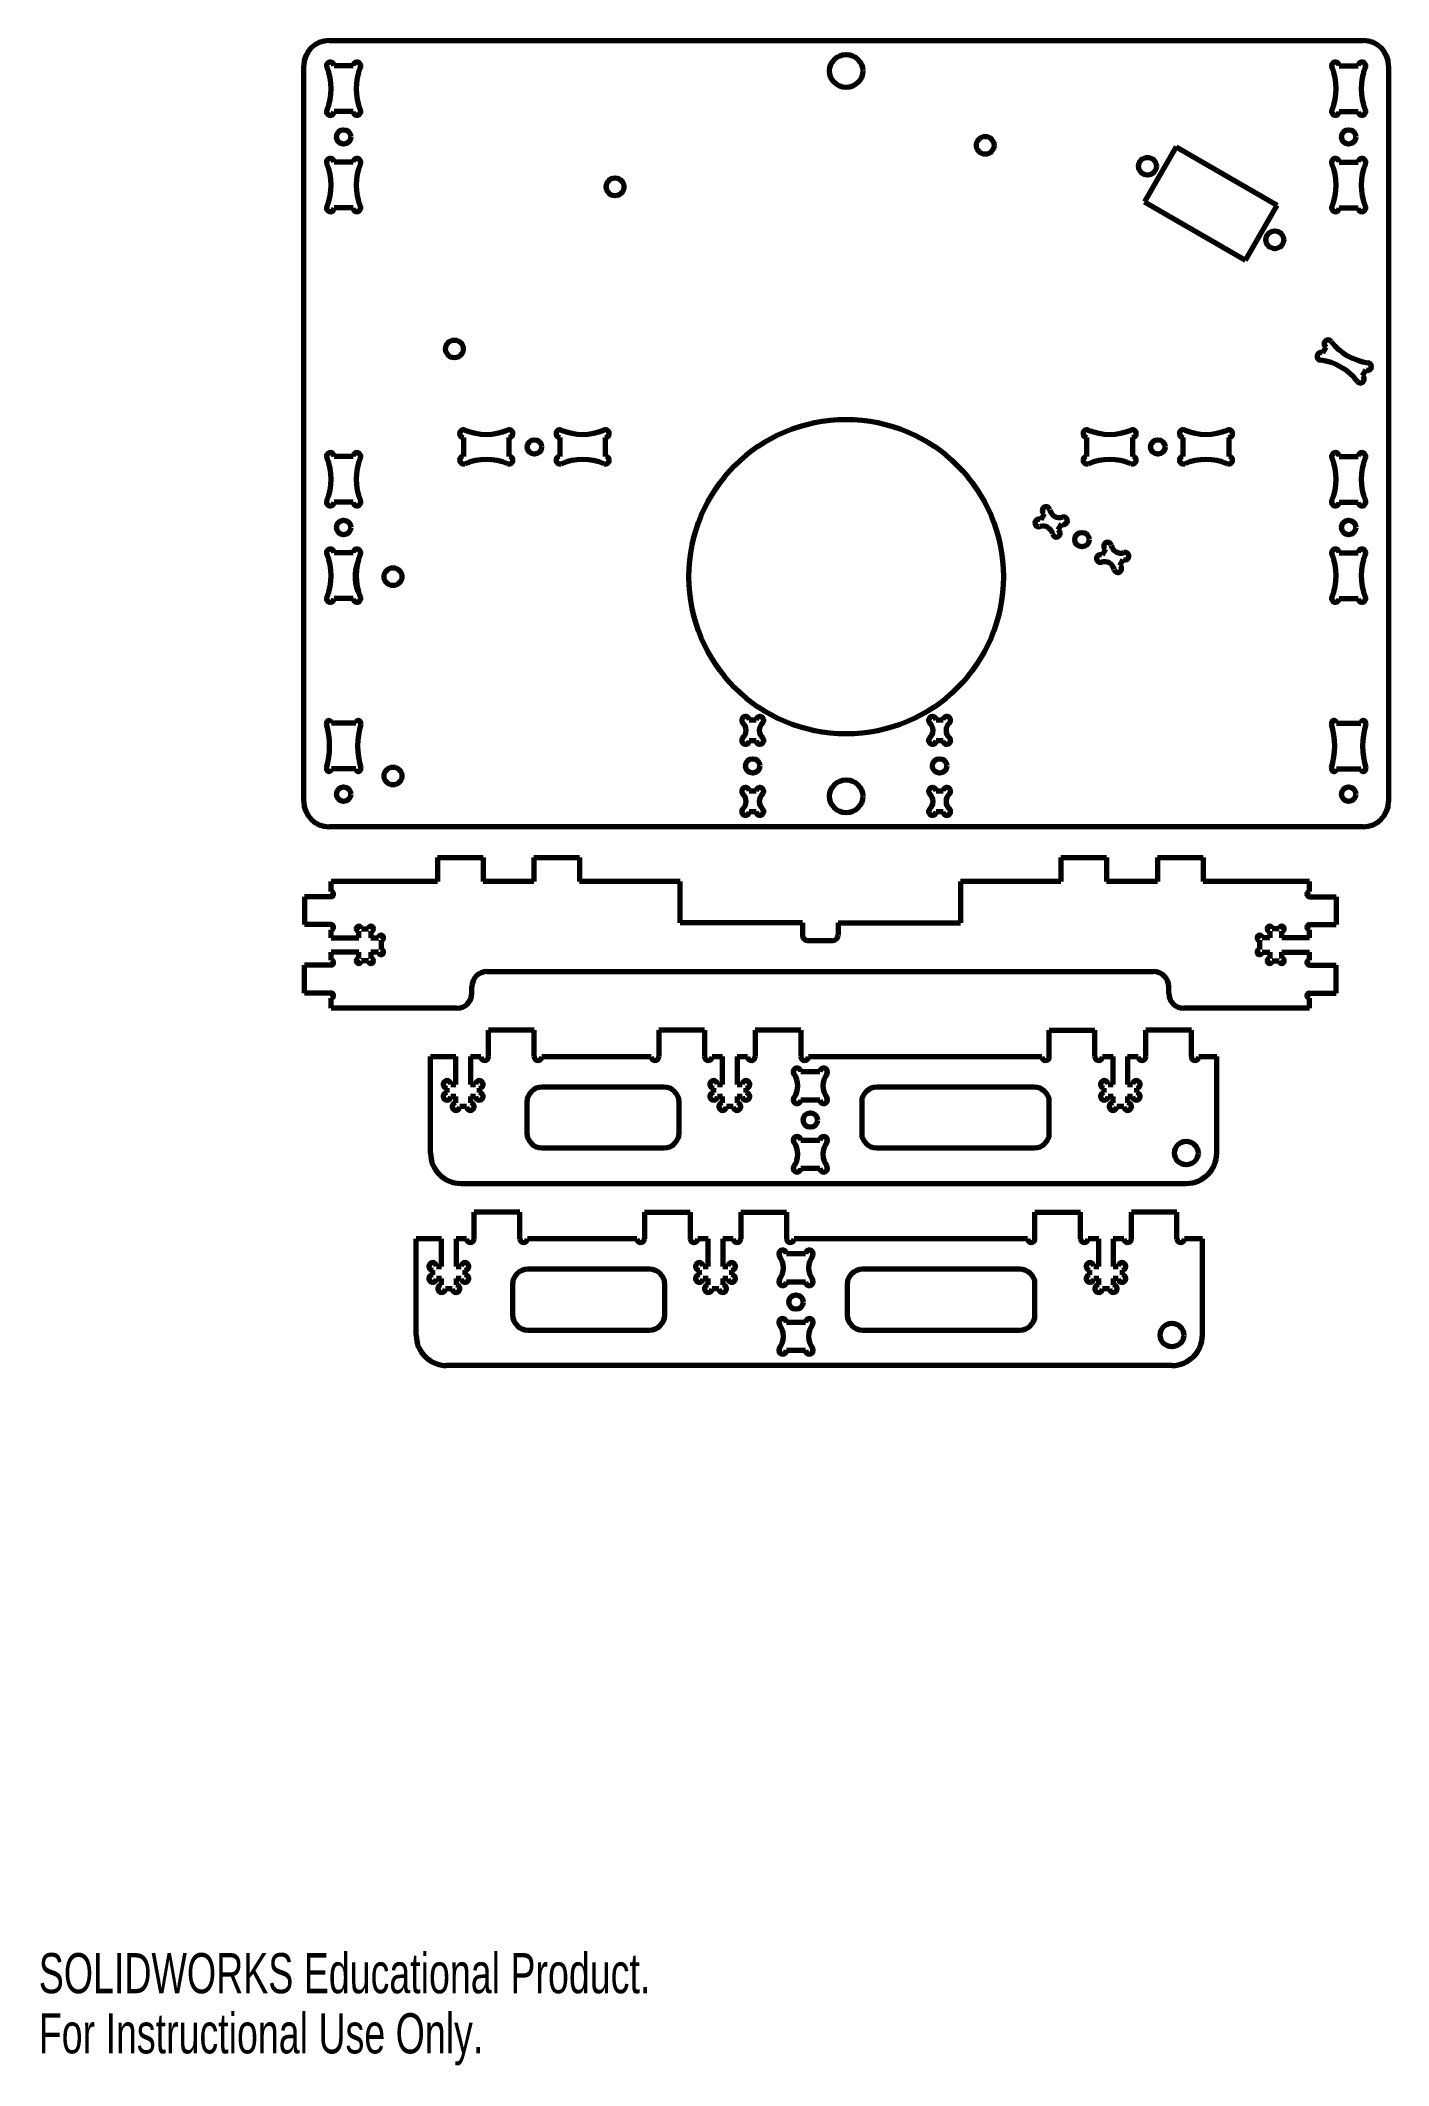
# Paper-space layout 'Sheet1(2)' of a CAD drawing. Header units: millimetres. Extents: x 0 to 266, y 0 to 399.
import ezdxf

# ---------------------------------------------------------------- set-up
doc = ezdxf.new("R2010")
doc.units = ezdxf.units.MM
doc.styles.add('SLDTEXTSTYLE0', font='TXT', dxfattribs={"width": 0.7})

psp = doc.layouts.new('Sheet1(2)')

# ---------------------------------------------------------------- linework, layer by layer
at = {"color": 7, "linetype": 'Continuous', "lineweight": 70}
for p, q in [((57.25, 399.1), (261.13, 399.1)), ((52.25, 249.1), (52.25, 394.1)), ((61.98, 394.1), (58.24, 394.1)), ((256.4, 394.1), (260.14, 394.1)), ((266.13, 394.1), (266.13, 249.1)), ((61.98, 385.1), (58.24, 385.1)), ((256.4, 385.1), (260.14, 385.1)), ((224.26, 378.11), (218.01, 367.28)), ((224.26, 378.11), (244.18, 366.61)), ((61.98, 375.1), (58.24, 375.1)), ((256.4, 375.1), (260.14, 375.1)), ((218.01, 367.28), (237.93, 355.78)), ((61.98, 366.1), (58.24, 366.1)), ((237.93, 355.78), (244.18, 366.61)), ((256.4, 366.1), (260.14, 366.1)), ((253.16, 337.5), (253.83, 338.67)), ((261.63, 334.17), (260.95, 333)), ((83.73, 320.85), (83.73, 317.11)), ((92.73, 317.11), (92.73, 320.85)), ((102.73, 320.85), (102.73, 317.11)), ((111.73, 317.11), (111.73, 320.85)), ((206.65, 317.11), (206.65, 320.85)), ((215.65, 320.85), (215.65, 317.11)), ((225.65, 317.11), (225.65, 320.85)), ((234.65, 320.85), (234.65, 317.11)), ((61.98, 317.1), (58.24, 317.1)), ((256.4, 317.1), (260.14, 317.1)), ((61.98, 308.1), (58.24, 308.1)), ((256.4, 308.1), (260.14, 308.1)), ((198.22, 305.79), (197.55, 304.62)), ((201.01, 302.62), (201.69, 303.79)), ((61.98, 298.1), (58.24, 298.1)), ((210.35, 298.79), (209.67, 297.62)), ((213.13, 295.62), (213.81, 296.79)), ((256.4, 298.1), (260.14, 298.1)), ((61.98, 289.1), (58.24, 289.1)), ((256.4, 289.1), (260.14, 289.1)), ((62.51, 264.52), (57.71, 264.52)), ((141.44, 265.1), (140.09, 265.1)), ((178.29, 265.1), (176.94, 265.1)), ((255.87, 264.52), (260.67, 264.52)), ((140.09, 261.1), (141.44, 261.1)), ((176.94, 261.1), (178.29, 261.1)), ((62.51, 255.52), (57.71, 255.52)), ((255.87, 255.52), (260.67, 255.52)), ((141.44, 251.1), (140.09, 251.1)), ((178.29, 251.1), (176.94, 251.1)), ((261.13, 244.1), (57.25, 244.1)), ((140.09, 247.1), (141.44, 247.1)), ((176.94, 247.1), (178.29, 247.1)), ((78.63, 238.05), (78.63, 233.31)), ((78.63, 238.05), (87.63, 238.05)), ((87.63, 238.05), (87.63, 233.31)), ((97.63, 238.05), (97.63, 233.31)), ((97.63, 238.05), (106.63, 238.05)), ((106.63, 238.05), (106.63, 233.31)), ((201.55, 238.05), (201.55, 233.31)), ((201.55, 238.05), (210.55, 238.05)), ((210.55, 238.05), (210.55, 233.31)), ((220.55, 238.05), (220.55, 233.31)), ((220.55, 238.05), (229.55, 238.05)), ((229.55, 238.05), (229.55, 233.31)), ((57.63, 231.31), (57.63, 233.31)), ((78.63, 233.31), (57.63, 233.31)), ((97.63, 233.31), (87.63, 233.31)), ((126.46, 233.31), (106.63, 233.31)), ((126.46, 225.18), (126.46, 233.31)), ((201.55, 233.31), (181.73, 233.31)), ((181.73, 233.31), (181.73, 225.18)), ((220.55, 233.31), (210.55, 233.31)), ((250.55, 233.31), (229.55, 233.31)), ((250.55, 231.31), (250.55, 233.31)), ((52.39, 230.31), (52.39, 224.81)), ((57.63, 230.31), (52.39, 230.31)), ((250.55, 230.31), (255.79, 230.31)), ((255.79, 230.31), (255.79, 224.81)), ((57.63, 224.81), (52.39, 224.81)), ((57.63, 222.23), (57.63, 223.81)), ((63.6, 223.99), (64.98, 223.99)), ((150.59, 225.18), (126.46, 225.18)), ((150.59, 225.18), (150.59, 222.68)), ((157.59, 225.18), (157.59, 222.68)), ((157.59, 225.18), (181.73, 225.18)), ((244.58, 223.99), (243.2, 223.99)), ((250.55, 224.81), (255.79, 224.81)), ((250.55, 222.23), (250.55, 223.81)), ((57.63, 222.23), (63.1, 222.23)), ((63.1, 222.23), (63.1, 223.49)), ((65.48, 223.49), (65.48, 222.23)), ((65.48, 222.23), (66.98, 222.23)), ((67.48, 221.73), (67.48, 219.89)), ((151.59, 221.68), (156.59, 221.68)), ((240.7, 221.73), (240.7, 219.89)), ((242.7, 222.23), (241.2, 222.23)), ((242.7, 223.49), (242.7, 222.23)), ((245.08, 222.23), (245.08, 223.49)), ((250.55, 222.23), (245.08, 222.23)), ((52.39, 211.31), (52.39, 216.81)), ((57.63, 216.81), (52.39, 216.81)), ((57.63, 217.81), (57.63, 219.39)), ((63.1, 219.39), (57.63, 219.39)), ((63.1, 218.14), (63.1, 219.39)), ((64.98, 217.64), (63.6, 217.64)), ((65.48, 219.39), (65.48, 218.14)), ((66.98, 219.39), (65.48, 219.39)), ((241.2, 219.39), (242.7, 219.39)), ((242.7, 219.39), (242.7, 218.14)), ((243.2, 217.64), (244.58, 217.64)), ((245.08, 218.14), (245.08, 219.39)), ((245.08, 219.39), (250.55, 219.39)), ((250.55, 217.81), (250.55, 219.39)), ((250.55, 216.81), (255.79, 216.81)), ((255.79, 211.31), (255.79, 216.81)), ((85.39, 211.31), (85.39, 212.55)), ((88.39, 215.55), (219.79, 215.55)), ((222.79, 211.31), (222.79, 212.55)), ((57.63, 211.31), (52.39, 211.31)), ((57.63, 208.31), (57.63, 210.31)), ((82.39, 208.31), (57.63, 208.31)), ((250.55, 208.31), (225.79, 208.31)), ((250.55, 211.31), (255.79, 211.31)), ((250.55, 208.31), (250.55, 210.31)), ((88.67, 198.78), (88.67, 204.02)), ((97.67, 204.02), (88.67, 204.02)), ((97.67, 198.78), (97.67, 204.02)), ((122.25, 204.02), (122.25, 198.78)), ((131.25, 204.02), (122.25, 204.02)), ((131.25, 204.02), (131.25, 198.78)), ((141.25, 204.02), (141.25, 198.78)), ((150.25, 204.02), (141.25, 204.02)), ((150.25, 204.02), (150.25, 198.78)), ((199.25, 198.78), (199.25, 204.02)), ((199.25, 204.02), (208.25, 204.02)), ((208.25, 198.78), (208.25, 204.02)), ((218.25, 198.78), (218.25, 204.02)), ((227.25, 204.02), (218.25, 204.02)), ((227.25, 198.78), (227.25, 204.02)), ((77.25, 179.78), (77.25, 198.78)), ((77.25, 198.78), (82.25, 198.78)), ((82.25, 193.31), (82.25, 198.78)), ((85.09, 198.78), (85.09, 193.31)), ((85.09, 198.78), (87.17, 198.78)), ((99.17, 198.78), (120.75, 198.78)), ((132.75, 198.78), (134.82, 198.78)), ((134.82, 193.31), (134.82, 198.78)), ((137.67, 198.78), (137.67, 193.31)), ((137.67, 198.78), (139.75, 198.78)), ((154, 195.78), (150.26, 195.78)), ((151.75, 198.78), (197.75, 198.78)), ((209.75, 198.78), (211.82, 198.78)), ((211.82, 193.31), (211.82, 198.78)), ((214.67, 198.78), (214.67, 193.31)), ((214.67, 198.78), (216.75, 198.78)), ((228.75, 198.78), (232.25, 198.78)), ((232.25, 179.78), (232.25, 198.78)), ((80.49, 191.68), (80.49, 192.56)), ((81.24, 193.31), (82.25, 193.31)), ((85.09, 193.31), (86.09, 193.31)), ((86.84, 192.56), (86.84, 191.68)), ((123.25, 192.78), (99.25, 192.78)), ((133.07, 191.68), (133.07, 192.56)), ((133.82, 193.31), (134.82, 193.31)), ((137.67, 193.31), (138.67, 193.31)), ((139.42, 192.56), (139.42, 191.68)), ((196.25, 192.78), (165.25, 192.78)), ((210.07, 191.68), (210.07, 192.56)), ((210.82, 193.31), (211.82, 193.31)), ((214.67, 193.31), (215.67, 193.31)), ((216.42, 192.56), (216.42, 191.68)), ((82.25, 190.93), (81.24, 190.93)), ((82.25, 189.68), (82.25, 190.93)), ((84.34, 188.93), (83, 188.93)), ((85.09, 190.93), (85.09, 189.68)), ((86.09, 190.93), (85.09, 190.93)), ((96.25, 189.78), (96.25, 183.78)), ((126.25, 183.78), (126.25, 189.78)), ((134.82, 190.93), (133.82, 190.93)), ((134.82, 189.68), (134.82, 190.93)), ((136.92, 188.93), (135.57, 188.93)), ((137.67, 190.93), (137.67, 189.68)), ((138.67, 190.93), (137.67, 190.93)), ((150.26, 190.28), (154, 190.28)), ((162.25, 189.78), (162.25, 183.78)), ((199.25, 183.78), (199.25, 189.78)), ((211.82, 190.93), (210.82, 190.93)), ((211.82, 189.68), (211.82, 190.93)), ((213.92, 188.93), (212.57, 188.93)), ((214.67, 190.93), (214.67, 189.68)), ((215.67, 190.93), (214.67, 190.93)), ((99.25, 180.78), (123.25, 180.78)), ((154, 182.28), (150.26, 182.28)), ((165.25, 180.78), (196.25, 180.78)), ((150.26, 176.78), (154, 176.78)), ((83.25, 173.78), (226.25, 173.78)), ((85.85, 162.89), (85.85, 168.13)), ((94.85, 168.13), (85.85, 168.13)), ((94.85, 162.89), (94.85, 168.13)), ((119.42, 168.13), (119.42, 162.89)), ((119.42, 168.13), (128.42, 168.13)), ((128.42, 168.13), (128.42, 162.89)), ((138.42, 168.13), (138.42, 162.89)), ((138.42, 168.13), (147.42, 168.13)), ((147.42, 168.13), (147.42, 162.89)), ((196.42, 162.89), (196.42, 168.13)), ((196.42, 168.13), (205.42, 168.13)), ((205.42, 162.89), (205.42, 168.13)), ((215.42, 162.89), (215.42, 168.13)), ((224.42, 168.13), (215.42, 168.13)), ((224.42, 162.89), (224.42, 168.13)), ((74.42, 143.89), (74.42, 162.89)), ((79.42, 162.89), (74.42, 162.89)), ((79.42, 157.42), (79.42, 162.89)), ((82.27, 162.89), (82.27, 157.42)), ((84.35, 162.89), (82.27, 162.89)), ((117.92, 162.89), (96.35, 162.89)), ((132, 162.89), (129.92, 162.89)), ((132, 157.42), (132, 162.89)), ((134.85, 162.89), (134.85, 157.42)), ((136.92, 162.89), (134.85, 162.89)), ((151.17, 159.89), (147.43, 159.89)), ((194.92, 162.89), (148.92, 162.89)), ((209, 162.89), (206.92, 162.89)), ((209, 157.42), (209, 162.89)), ((211.85, 162.89), (211.85, 157.42)), ((213.92, 162.89), (211.85, 162.89)), ((229.42, 162.89), (225.92, 162.89)), ((229.42, 143.89), (229.42, 162.89)), ((77.67, 155.79), (77.67, 156.67)), ((78.42, 157.42), (79.42, 157.42)), ((82.27, 157.42), (83.27, 157.42)), ((84.02, 156.67), (84.02, 155.79)), ((120.42, 156.89), (96.42, 156.89)), ((130.25, 155.79), (130.25, 156.67)), ((131, 157.42), (132, 157.42)), ((134.85, 157.42), (135.85, 157.42)), ((136.6, 156.67), (136.6, 155.79)), ((193.42, 156.89), (162.42, 156.89)), ((207.25, 155.79), (207.25, 156.67)), ((208, 157.42), (209, 157.42)), ((211.85, 157.42), (212.85, 157.42)), ((213.6, 156.67), (213.6, 155.79)), ((79.42, 155.04), (78.42, 155.04)), ((79.42, 153.79), (79.42, 155.04)), ((81.52, 153.04), (80.17, 153.04)), ((82.27, 155.04), (82.27, 153.79)), ((83.27, 155.04), (82.27, 155.04)), ((93.42, 153.89), (93.42, 147.89)), ((123.42, 147.89), (123.42, 153.89)), ((132, 155.04), (131, 155.04)), ((132, 153.79), (132, 155.04)), ((134.1, 153.04), (132.75, 153.04)), ((134.85, 155.04), (134.85, 153.79)), ((135.85, 155.04), (134.85, 155.04)), ((147.43, 154.39), (151.17, 154.39)), ((159.42, 153.89), (159.42, 147.89)), ((196.42, 147.89), (196.42, 153.89)), ((209, 155.04), (208, 155.04)), ((209, 153.79), (209, 155.04)), ((211.1, 153.04), (209.75, 153.04)), ((211.85, 155.04), (211.85, 153.79)), ((212.85, 155.04), (211.85, 155.04)), ((96.42, 144.89), (120.42, 144.89)), ((151.17, 146.39), (147.43, 146.39)), ((162.42, 144.89), (193.42, 144.89)), ((147.43, 140.89), (151.17, 140.89)), ((223.42, 137.89), (80.42, 137.89))]:
    psp.add_line(p, q, dxfattribs=at)
for centre, radius in [((159.19, 393.1), 3.26), ((60.11, 380.1), 1.42), ((186.62, 378.43), 1.75), ((258.27, 380.1), 1.42), ((218.6, 374.31), 1.75), ((113.62, 370.25), 1.75), ((243.71, 359.81), 1.75), ((81.94, 338.3), 1.75), ((159.19, 293.4), 31), ((97.73, 318.98), 1.42), ((220.65, 318.98), 1.42), ((60.11, 303.1), 1.42), ((258.27, 303.1), 1.42), ((205.68, 300.71), 1.42), ((69.84, 293.4), 1.75), ((69.84, 254.1), 1.75), ((140.76, 256.1), 1.42), ((177.61, 256.1), 1.42), ((60.11, 250.52), 1.42), ((159.19, 250.1), 3.26), ((258.27, 250.52), 1.42), ((152.13, 186.28), 1.42), ((226.25, 179.78), 2.32), ((149.3, 150.39), 1.42), ((223.42, 143.89), 2.32)]:
    psp.add_circle(centre, radius, dxfattribs=at)
for centre, radius, start, end in [((57.25, 394.1), 5, 90, 180), ((261.13, 394.1), 5, 0, 90), ((57.49, 394.1), 0.75, 0, 202.6199), ((46.69, 389.6), 10.95, 337.3801, 22.6199), ((62.73, 394.1), 0.75, 337.3801, 180), ((73.53, 389.6), 10.95, 157.3801, 202.6199), ((255.65, 394.1), 0.75, 0, 202.6199), ((244.85, 389.6), 10.95, 337.3801, 22.6199), ((260.89, 394.1), 0.75, 337.3801, 180), ((271.69, 389.6), 10.95, 157.3801, 202.6199), ((57.49, 385.1), 0.75, 157.3801, 0), ((62.73, 385.1), 0.75, 180, 22.6199), ((255.65, 385.1), 0.75, 157.3801, 0), ((260.89, 385.1), 0.75, 180, 22.6199), ((57.49, 375.1), 0.75, 0, 202.6199), ((62.73, 375.1), 0.75, 337.3801, 180), ((255.65, 375.1), 0.75, 0, 202.6199), ((260.89, 375.1), 0.75, 337.3801, 180), ((46.69, 370.6), 10.95, 337.3801, 22.6199), ((73.53, 370.6), 10.95, 157.3801, 202.6199), ((244.85, 370.6), 10.95, 337.3801, 22.6199), ((271.69, 370.6), 10.95, 157.3801, 202.6199), ((57.49, 366.1), 0.75, 157.3801, 0), ((62.73, 366.1), 0.75, 180, 22.6199), ((255.65, 366.1), 0.75, 157.3801, 0), ((260.89, 366.1), 0.75, 180, 22.6199), ((254.21, 339.32), 0.75, 37.3801, 240), ((263.5, 346.42), 10.95, 217.3801, 262.6199), ((252.78, 336.85), 0.75, 60, 262.6199), ((251.28, 325.25), 10.95, 37.3801, 82.6199), ((262, 334.82), 0.75, 240, 82.6199), ((260.58, 332.35), 0.75, 217.3801, 60), ((83.73, 321.6), 0.75, 67.3801, 270), ((88.23, 332.4), 10.95, 247.3801, 292.6199), ((92.73, 321.6), 0.75, 270, 112.6199), ((102.73, 321.6), 0.75, 67.3801, 270), ((107.23, 332.4), 10.95, 247.3801, 292.6199), ((111.73, 321.6), 0.75, 270, 112.6199), ((206.65, 321.6), 0.75, 67.3801, 270), ((211.15, 332.4), 10.95, 247.3801, 292.6199), ((215.65, 321.6), 0.75, 270, 112.6199), ((225.65, 321.6), 0.75, 67.3801, 270), ((230.15, 332.4), 10.95, 247.3801, 292.6199), ((234.65, 321.6), 0.75, 270, 112.6199), ((57.49, 317.1), 0.75, 0, 202.6199), ((46.69, 312.6), 10.95, 337.3801, 22.6199), ((62.73, 317.1), 0.75, 337.3801, 180), ((73.53, 312.6), 10.95, 157.3801, 202.6199), ((83.73, 316.36), 0.75, 90, 292.6199), ((88.23, 305.56), 10.95, 67.3801, 112.6199), ((92.73, 316.36), 0.75, 247.3801, 90), ((102.73, 316.36), 0.75, 90, 292.6199), ((107.23, 305.56), 10.95, 67.3801, 112.6199), ((111.73, 316.36), 0.75, 247.3801, 90), ((206.65, 316.36), 0.75, 90, 292.6199), ((211.15, 305.56), 10.95, 67.3801, 112.6199), ((215.65, 316.36), 0.75, 247.3801, 90), ((225.65, 316.36), 0.75, 90, 292.6199), ((230.15, 305.56), 10.95, 67.3801, 112.6199), ((234.65, 316.36), 0.75, 247.3801, 90), ((255.65, 317.1), 0.75, 0, 202.6199), ((244.85, 312.6), 10.95, 337.3801, 22.6199), ((260.89, 317.1), 0.75, 337.3801, 180), ((271.69, 312.6), 10.95, 157.3801, 202.6199), ((57.49, 308.1), 0.75, 157.3801, 0), ((62.73, 308.1), 0.75, 180, 22.6199), ((255.65, 308.1), 0.75, 157.3801, 0), ((260.89, 308.1), 0.75, 180, 22.6199), ((197.17, 303.97), 0.75, 60, 288.4555), ((198.6, 306.44), 0.75, 11.5445, 240), ((201.21, 306.97), 1.92, 191.5445, 288.4555), ((202.06, 304.44), 0.75, 240, 108.4555), ((198.02, 301.44), 1.92, 11.5445, 108.4555), ((200.64, 301.97), 0.75, 191.5445, 60), ((210.72, 299.44), 0.75, 11.5445, 240), ((213.34, 299.97), 1.92, 191.5445, 288.4555), ((57.49, 298.1), 0.75, 0, 202.6199), ((46.69, 293.6), 10.95, 337.3801, 22.6199), ((62.73, 298.1), 0.75, 337.3801, 180), ((69.84, 293.4), 7.5, 157.5185, 208.6864), ((73.53, 293.6), 10.95, 157.3801, 202.6199), ((209.3, 296.97), 0.75, 60, 288.4555), ((210.14, 294.44), 1.92, 11.5445, 108.4555), ((212.76, 294.97), 0.75, 191.5445, 60), ((214.18, 297.44), 0.75, 240, 108.4555), ((255.65, 298.1), 0.75, 0, 202.6199), ((244.85, 293.6), 10.95, 337.3801, 22.6199), ((260.89, 298.1), 0.75, 337.3801, 180), ((271.69, 293.6), 10.95, 157.3801, 202.6199), ((57.49, 289.1), 0.75, 157.3801, 0), ((62.73, 289.1), 0.75, 180, 22.6199), ((255.65, 289.1), 0.75, 157.3801, 0), ((260.89, 289.1), 0.75, 180, 22.6199), ((57.21, 264.52), 0.5, 360, 196.4384), ((41.95, 260.02), 15.4, 343.5616, 16.4384), ((63.01, 264.52), 0.5, 343.5616, 180), ((78.26, 260.02), 15.4, 163.5616, 196.4384), ((139.34, 265.1), 0.75, 0, 228.4555), ((137.56, 263.1), 1.92, 311.5445, 48.4555), ((142.19, 265.1), 0.75, 311.5445, 180), ((143.96, 263.1), 1.92, 131.5445, 228.4555), ((176.19, 265.1), 0.75, 0, 228.4555), ((174.41, 263.1), 1.92, 311.5445, 48.4555), ((179.04, 265.1), 0.75, 311.5445, 180), ((180.81, 263.1), 1.92, 131.5445, 228.4555), ((255.37, 264.52), 0.5, 360, 196.4384), ((240.11, 260.02), 15.4, 343.5616, 16.4384), ((261.17, 264.52), 0.5, 343.5616, 180), ((276.42, 260.02), 15.4, 163.5616, 196.4384), ((139.34, 261.1), 0.75, 131.5445, 0), ((142.19, 261.1), 0.75, 180, 48.4555), ((176.19, 261.1), 0.75, 131.5445, 0), ((179.04, 261.1), 0.75, 180, 48.4555), ((57.21, 255.52), 0.5, 163.5616, 0), ((63.01, 255.52), 0.5, 180, 16.4384), ((255.37, 255.52), 0.5, 163.5616, 0), ((261.17, 255.52), 0.5, 180, 16.4384), ((139.34, 251.1), 0.75, 0, 228.4555), ((142.19, 251.1), 0.75, 311.5445, 180), ((176.19, 251.1), 0.75, 0, 228.4555), ((179.04, 251.1), 0.75, 311.5445, 180), ((57.25, 249.1), 5, 180, 270), ((139.34, 247.1), 0.75, 131.5445, 0), ((137.56, 249.1), 1.92, 311.5445, 48.4555), ((142.19, 247.1), 0.75, 180, 48.4555), ((143.96, 249.1), 1.92, 131.5445, 228.4555), ((176.19, 247.1), 0.75, 131.5445, 0), ((174.41, 249.1), 1.92, 311.5445, 48.4555), ((179.04, 247.1), 0.75, 180, 48.4555), ((180.81, 249.1), 1.92, 131.5445, 228.4555), ((261.13, 249.1), 5, 270, 0), ((57.63, 230.81), 0.5, 270, 90), ((250.55, 230.81), 0.5, 90, 270), ((57.63, 224.31), 0.5, 270, 90), ((63.1, 223.99), 0.5, 0, 270), ((65.48, 223.99), 0.5, 270, 180), ((242.7, 223.99), 0.5, 0, 270), ((245.08, 223.99), 0.5, 270, 180), ((250.55, 224.31), 0.5, 90, 270), ((67.48, 222.23), 0.5, 270, 180), ((67.48, 219.39), 0.5, 180, 90), ((151.59, 222.68), 1, 180, 270), ((156.59, 222.68), 1, 270, 0), ((240.7, 222.23), 0.5, 360, 270), ((240.7, 219.39), 0.5, 90, 360), ((57.63, 217.31), 0.5, 270, 90), ((63.1, 217.64), 0.5, 90, 360), ((65.48, 217.64), 0.5, 180, 90), ((242.7, 217.64), 0.5, 90, 360), ((245.08, 217.64), 0.5, 180, 90), ((250.55, 217.31), 0.5, 90, 270), ((88.39, 212.55), 3, 90, 180), ((219.79, 212.55), 3, 0, 90), ((57.63, 210.81), 0.5, 270, 90), ((82.39, 211.31), 3, 270, 0), ((225.79, 211.31), 3, 180, 270), ((250.55, 210.81), 0.5, 90, 270), ((87.92, 198.78), 0.75, 180, 0), ((98.42, 198.78), 0.75, 180, 0), ((121.5, 198.78), 0.75, 180, 0), ((132, 198.78), 0.75, 180, 360), ((140.5, 198.78), 0.75, 180, 360), ((149.51, 195.78), 0.75, 0, 216.2437), ((151, 198.78), 0.75, 180, 360), ((154.75, 195.78), 0.75, 323.7563, 180), ((198.5, 198.78), 0.75, 180, 0), ((209, 198.78), 0.75, 180, 0), ((217.5, 198.78), 0.75, 180, 0), ((228, 198.78), 0.75, 180, 0), ((80.49, 193.31), 0.75, 0, 270), ((80.49, 190.93), 0.75, 90, 360), ((86.84, 193.31), 0.75, 270, 180), ((86.84, 190.93), 0.75, 180, 90), ((99.25, 189.78), 3, 90, 180), ((123.25, 189.78), 3, 0, 90), ((133.07, 193.31), 0.75, 0, 270), ((133.07, 190.93), 0.75, 90, 0), ((139.42, 193.31), 0.75, 270, 180), ((139.42, 190.93), 0.75, 180, 90), ((145.76, 193.03), 3.9, 323.7563, 36.2437), ((158.5, 193.03), 3.9, 143.7563, 216.2437), ((165.25, 189.78), 3, 90, 180), ((196.25, 189.78), 3, 0, 90), ((210.07, 193.31), 0.75, 0, 270), ((210.07, 190.93), 0.75, 90, 0), ((216.42, 193.31), 0.75, 270, 180), ((216.42, 190.93), 0.75, 180, 90), ((82.25, 188.93), 0.75, 90, 360), ((85.09, 188.93), 0.75, 180, 90), ((134.82, 188.93), 0.75, 90, 0), ((137.67, 188.93), 0.75, 180, 90), ((149.51, 190.28), 0.75, 143.7563, 0), ((154.75, 190.28), 0.75, 180, 36.2437), ((211.82, 188.93), 0.75, 90, 0), ((214.67, 188.93), 0.75, 180, 90), ((99.25, 183.78), 3, 180, 270), ((123.25, 183.78), 3, 270, 0), ((165.25, 183.78), 3, 180, 270), ((196.25, 183.78), 3, 270, 0), ((83.25, 179.78), 6, 180, 270), ((149.51, 182.28), 0.75, 0, 216.2437), ((145.76, 179.53), 3.9, 323.7563, 36.2437), ((154.75, 182.28), 0.75, 323.7563, 180), ((158.5, 179.53), 3.9, 143.7563, 216.2437), ((226.25, 179.78), 6, 270, 0), ((149.51, 176.78), 0.75, 143.7563, 0), ((154.75, 176.78), 0.75, 180, 36.2437), ((85.1, 162.89), 0.75, 180, 0), ((95.6, 162.89), 0.75, 180, 0), ((118.67, 162.89), 0.75, 180, 0), ((129.17, 162.89), 0.75, 180, 360), ((137.67, 162.89), 0.75, 180, 360), ((146.68, 159.89), 0.75, 0, 216.2437), ((148.17, 162.89), 0.75, 180, 360), ((151.92, 159.89), 0.75, 323.7563, 180), ((195.67, 162.89), 0.75, 180, 0), ((206.17, 162.89), 0.75, 180, 0), ((214.67, 162.89), 0.75, 180, 0), ((225.17, 162.89), 0.75, 180, 0), ((77.67, 157.42), 0.75, 0, 270), ((77.67, 155.04), 0.75, 90, 360), ((84.02, 157.42), 0.75, 270, 180), ((84.02, 155.04), 0.75, 180, 90), ((96.42, 153.89), 3, 90, 180), ((120.42, 153.89), 3, 0, 90), ((130.25, 157.42), 0.75, 0, 270), ((130.25, 155.04), 0.75, 90, 0), ((136.6, 157.42), 0.75, 270, 180), ((136.6, 155.04), 0.75, 180, 90), ((142.93, 157.14), 3.9, 323.7563, 36.2437), ((155.67, 157.14), 3.9, 143.7563, 216.2437), ((162.42, 153.89), 3, 90, 180), ((193.42, 153.89), 3, 0, 90), ((207.25, 157.42), 0.75, 0, 270), ((207.25, 155.04), 0.75, 90, 0), ((213.6, 157.42), 0.75, 270, 180), ((213.6, 155.04), 0.75, 180, 90), ((79.42, 153.04), 0.75, 90, 360), ((82.27, 153.04), 0.75, 180, 90), ((132, 153.04), 0.75, 90, 0), ((134.85, 153.04), 0.75, 180, 90), ((146.68, 154.39), 0.75, 143.7563, 0), ((151.92, 154.39), 0.75, 180, 36.2437), ((209, 153.04), 0.75, 90, 0), ((211.85, 153.04), 0.75, 180, 90), ((96.42, 147.89), 3, 180, 270), ((120.42, 147.89), 3, 270, 0), ((162.42, 147.89), 3, 180, 270), ((193.42, 147.89), 3, 270, 0), ((80.42, 143.89), 6, 180, 270), ((146.68, 146.39), 0.75, 0, 216.2437), ((142.93, 143.64), 3.9, 323.7563, 36.2437), ((151.92, 146.39), 0.75, 323.7563, 180), ((155.67, 143.64), 3.9, 143.7563, 216.2437), ((223.42, 143.89), 6, 270, 0), ((146.68, 140.89), 0.75, 143.7563, 0), ((151.92, 140.89), 0.75, 180, 36.2437)]:
    psp.add_arc(centre, radius, start, end, dxfattribs=at)

# ---------------------------------------------------------------- texts
at = {"color": 7, "linetype": 'Continuous', "char_height": 7.9096, "attachment_point": 1, "style": 'SLDTEXTSTYLE0'}
for s, insert in [('SOLIDWORKS Educational Product.', (0, 22.06)), ('For Instructional Use Only.', (0, 10.2))]:
    psp.add_mtext(s, dxfattribs=dict(at, insert=insert))

doc.saveas('drawing.dxf')
